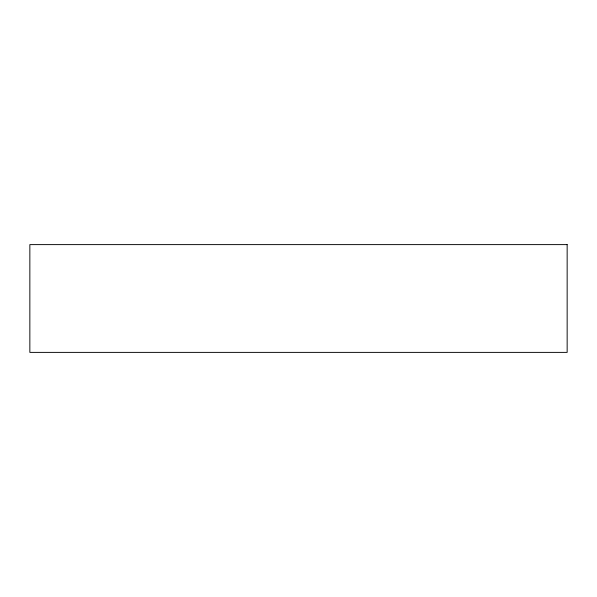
<?xml version="1.0" encoding="UTF-8"?>
<svg xmlns="http://www.w3.org/2000/svg" width="597" height="597" viewBox="0 0 597 597"><rect width="100%" height="100%" fill="white"/><g stroke="black" fill="none" stroke-linecap="round" stroke-linejoin="round"><path stroke-width="0.9" d="M567.15 244.613L29.85 244.613L29.85 352.387L567.15 352.387L567.15 244.613"/></g></svg>
